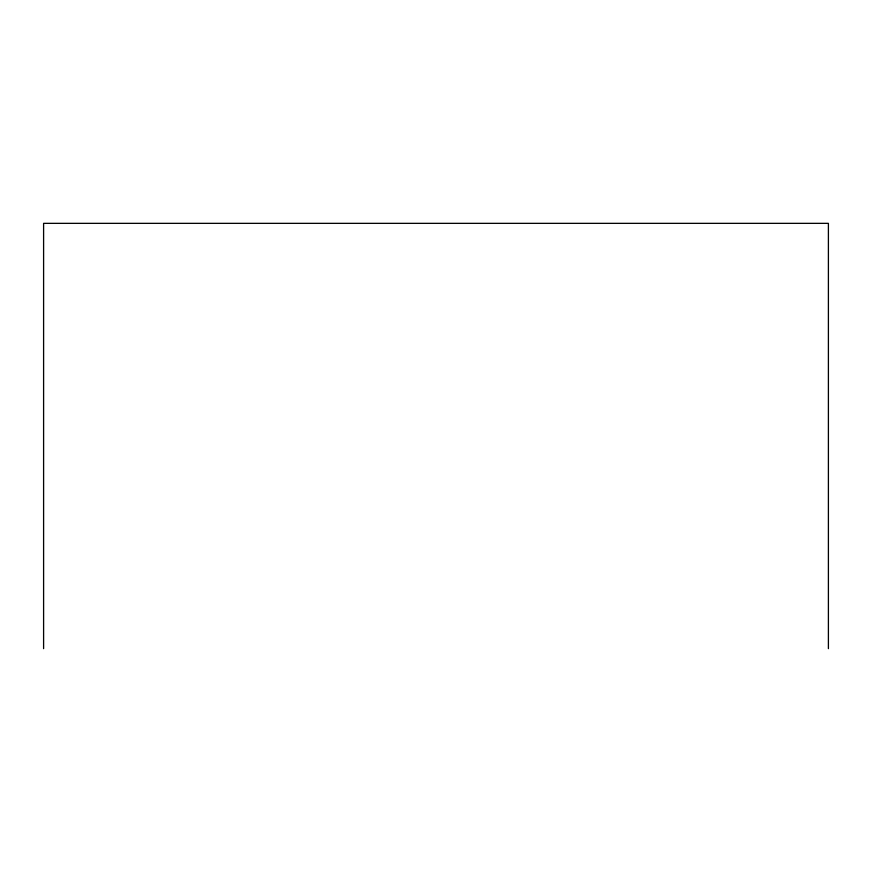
<?xml version="1.0" encoding="UTF-8"?>
<svg xmlns="http://www.w3.org/2000/svg" width="872" height="872" viewBox="0 0 872 872"><rect width="100%" height="100%" fill="white"/><g stroke="black" fill="none" stroke-linecap="round" stroke-linejoin="round"><path stroke-width="1.31" d="M828.4 648.648L828.4 223.352L43.6 223.352L43.6 648.648"/></g></svg>
